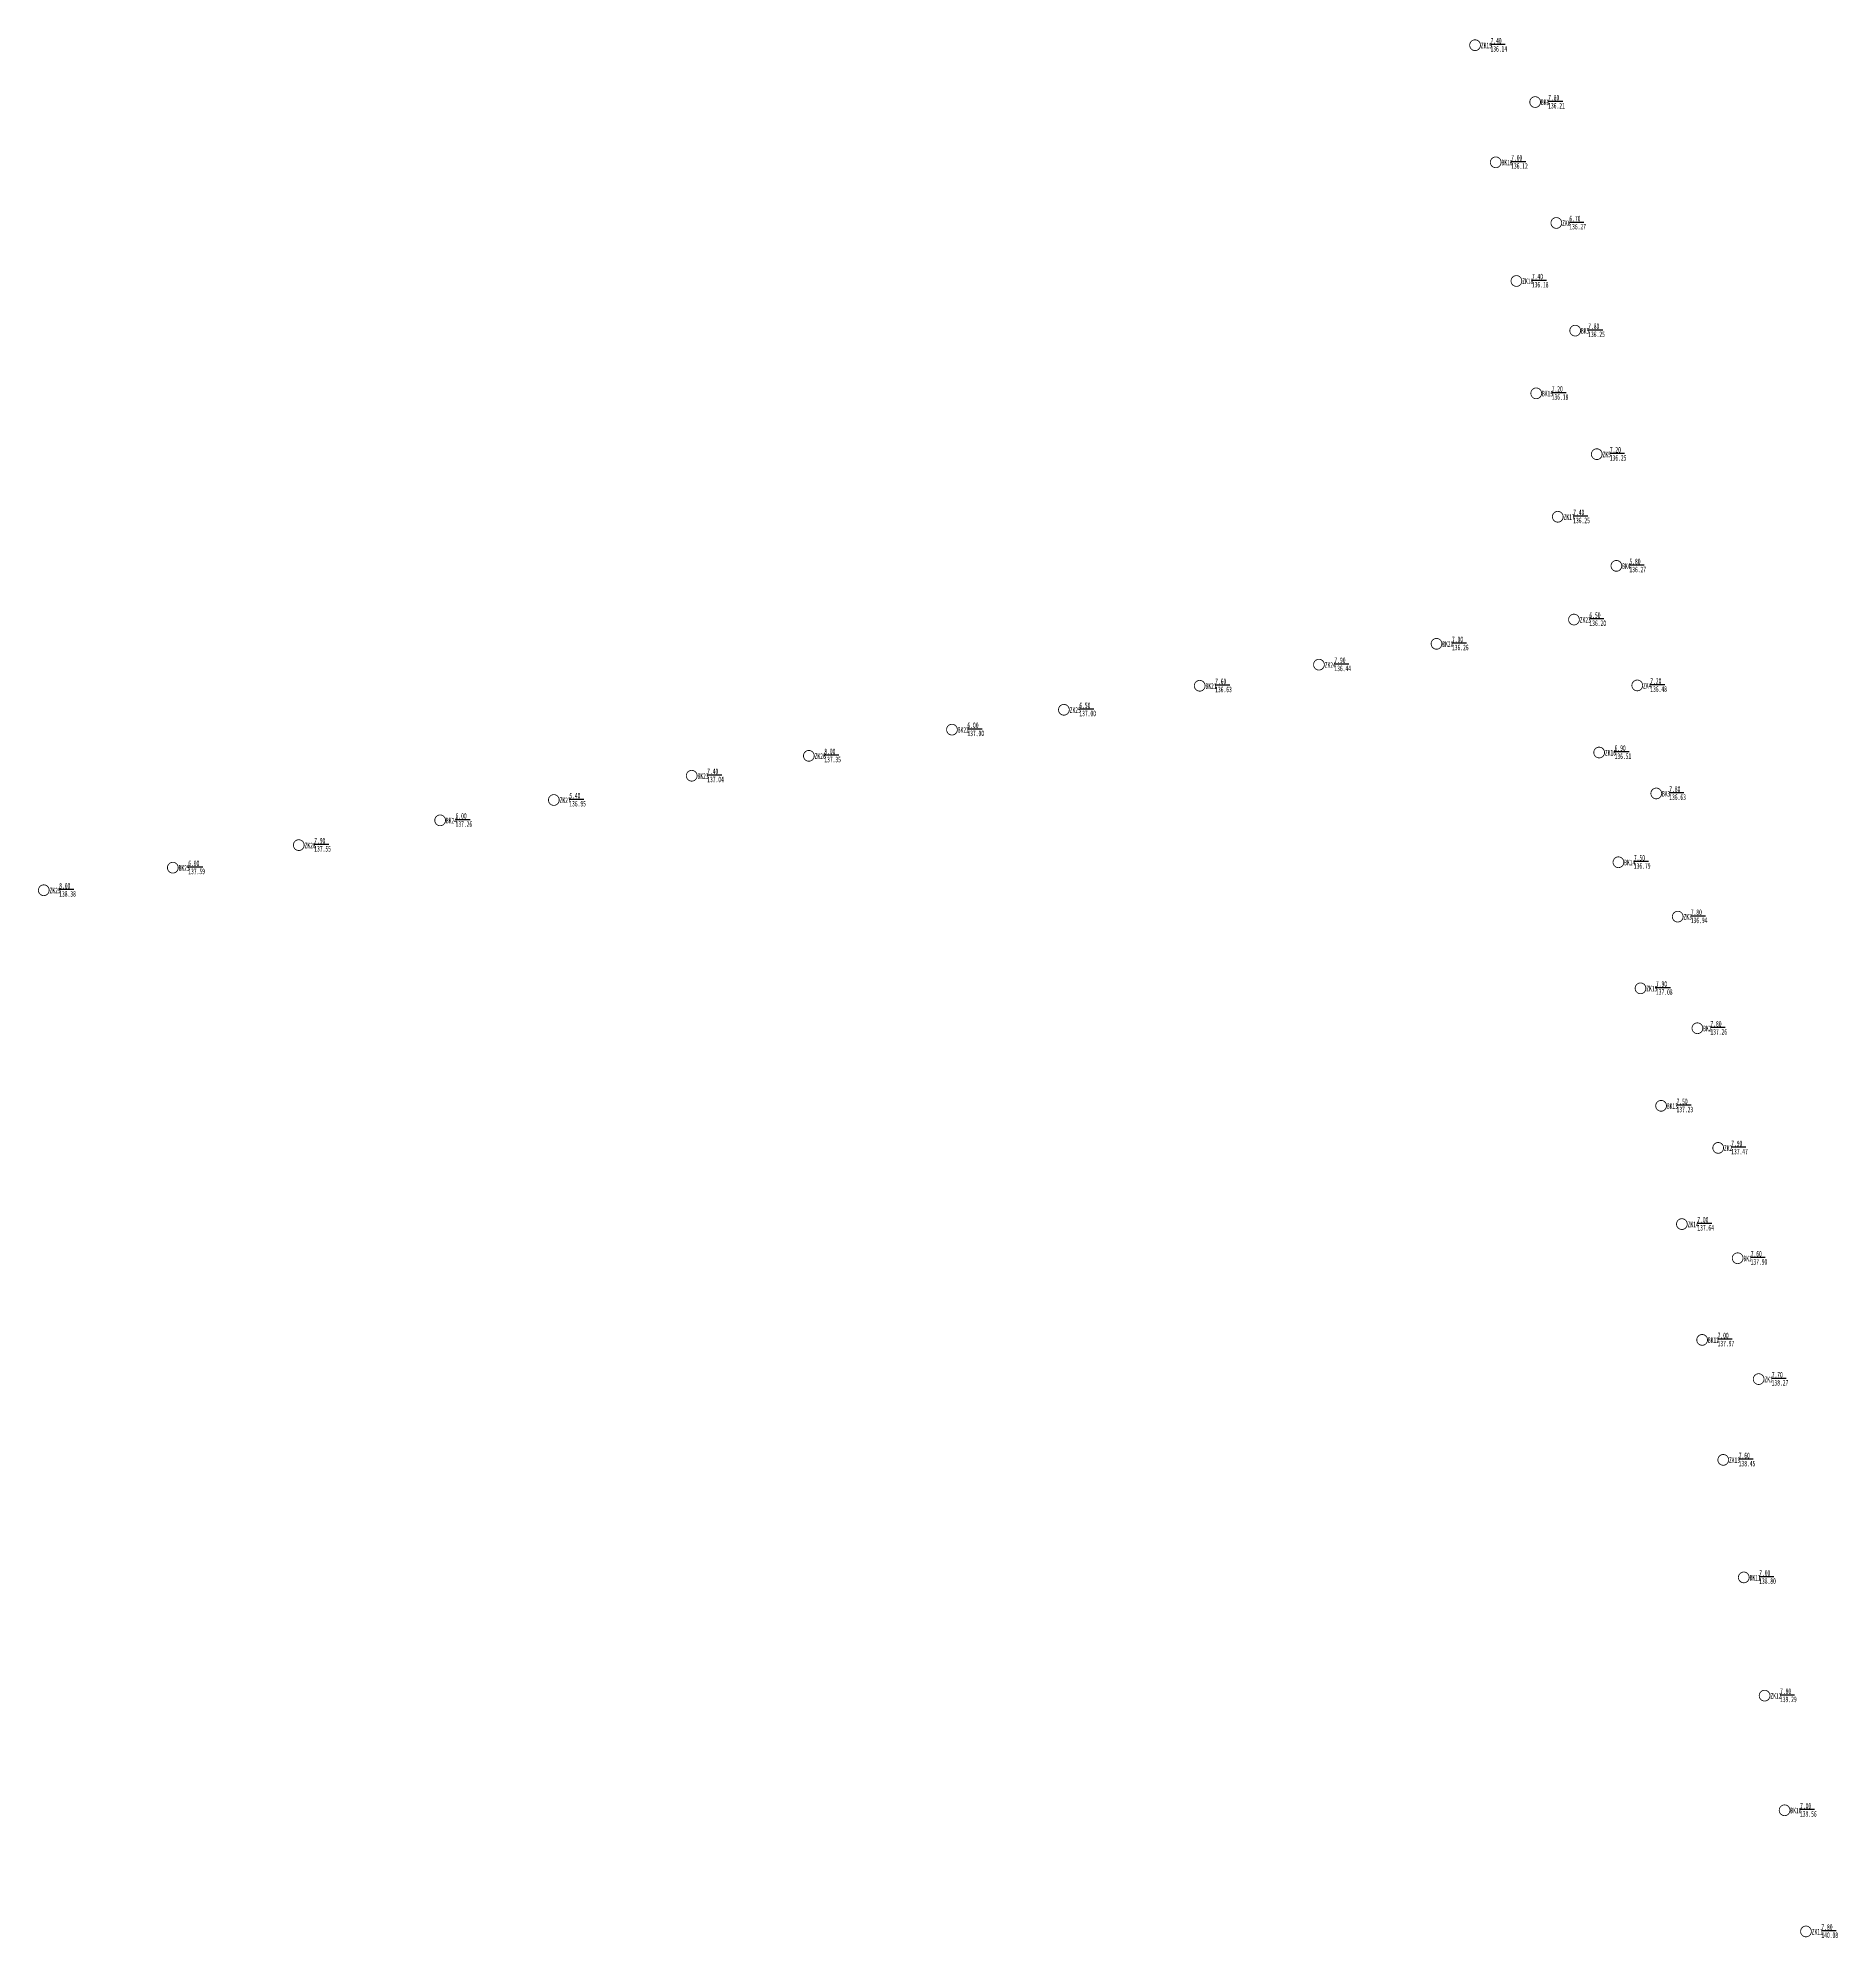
# Model space of a CAD drawing. Header units: millimetres. Extents: x 0 to 2711117, y 0 to 567555.
# Drawn here: x 2710438 to 2711106, y 561807 to 562513 of the extents above; entities that cross this region are included whole.
import ezdxf

# ---------------------------------------------------------------- set-up
doc = ezdxf.new("R2010")
doc.units = ezdxf.units.MM
doc.layers.add('勘察点方案', color=7, linetype='Continuous')
doc.styles.add('勘察孔', font='', dxfattribs={"width": 0.7, "height": 1.75})
doc.styles.get('勘察孔').set_extended_font_data('SimSun')

# ---------------------------------------------------------------- blocks, each defined once
blk = doc.blocks.new('孔_BK1', base_point=(2.15, 2.15))
blk.add_line((7, 2.5), (12.41, 2.5))
at = {"color": 7, "const_width": 0.3}
blk.add_lwpolyline([(2.15, 0.15, 1), (2.15, 4.15, 1), (2.15, 0.15, 1)], format="xyb", dxfattribs=at)
at = {"style": '勘察孔', "width": 0.6}
for s, p in [('BK1', (4.3, 1)), ('7.60', (7, 2.75)), ('137.90', (7, -0.25))]:
    blk.add_text(s, height=2.1, dxfattribs=at).set_placement(p)
blk = doc.blocks.new('孔_BK10', base_point=(2.15, 2.15))
blk.add_line((7.9, 2.5), (13.31, 2.5))
at = {"color": 7, "const_width": 0.3}
blk.add_lwpolyline([(2.15, 0.15, 1), (2.15, 4.15, 1), (2.15, 0.15, 1)], format="xyb", dxfattribs=at)
at = {"style": '勘察孔', "width": 0.6}
for s, p in [('BK10', (4.3, 1)), ('7.00', (7.9, 2.75)), ('139.56', (7.9, -0.25))]:
    blk.add_text(s, height=2.1, dxfattribs=at).set_placement(p)
blk = doc.blocks.new('孔_BK11', base_point=(2.15, 2.15))
blk.add_line((7.9, 2.5), (13.31, 2.5))
at = {"color": 7, "const_width": 0.3}
blk.add_lwpolyline([(2.15, 0.15, 1), (2.15, 4.15, 1), (2.15, 0.15, 1)], format="xyb", dxfattribs=at)
at = {"style": '勘察孔', "width": 0.6}
for s, p in [('BK11', (4.3, 1)), ('7.00', (7.9, 2.75)), ('138.80', (7.9, -0.25))]:
    blk.add_text(s, height=2.1, dxfattribs=at).set_placement(p)
blk = doc.blocks.new('孔_BK12', base_point=(2.15, 2.15))
blk.add_line((7.9, 2.5), (13.31, 2.5))
at = {"color": 7, "const_width": 0.3}
blk.add_lwpolyline([(2.15, 0.15, 1), (2.15, 4.15, 1), (2.15, 0.15, 1)], format="xyb", dxfattribs=at)
at = {"style": '勘察孔', "width": 0.6}
for s, p in [('BK12', (4.3, 1)), ('7.00', (7.9, 2.75)), ('137.97', (7.9, -0.25))]:
    blk.add_text(s, height=2.1, dxfattribs=at).set_placement(p)
blk = doc.blocks.new('孔_BK13', base_point=(2.15, 2.15))
blk.add_line((7.9, 2.5), (13.31, 2.5))
at = {"color": 7, "const_width": 0.3}
blk.add_lwpolyline([(2.15, 0.15, 1), (2.15, 4.15, 1), (2.15, 0.15, 1)], format="xyb", dxfattribs=at)
at = {"style": '勘察孔', "width": 0.6}
for s, p in [('BK13', (4.3, 1)), ('7.50', (7.9, 2.75)), ('137.23', (7.9, -0.25))]:
    blk.add_text(s, height=2.1, dxfattribs=at).set_placement(p)
blk = doc.blocks.new('孔_BK14', base_point=(2.15, 2.15))
blk.add_line((7.9, 2.5), (13.31, 2.5))
at = {"color": 7, "const_width": 0.3}
blk.add_lwpolyline([(2.15, 0.15, 1), (2.15, 4.15, 1), (2.15, 0.15, 1)], format="xyb", dxfattribs=at)
at = {"style": '勘察孔', "width": 0.6}
for s, p in [('BK14', (4.3, 1)), ('7.50', (7.9, 2.75)), ('136.79', (7.9, -0.25))]:
    blk.add_text(s, height=2.1, dxfattribs=at).set_placement(p)
blk = doc.blocks.new('孔_BK15', base_point=(2.15, 2.15))
blk.add_line((7.9, 2.5), (13.31, 2.5))
at = {"color": 7, "const_width": 0.3}
blk.add_lwpolyline([(2.15, 0.15, 1), (2.15, 4.15, 1), (2.15, 0.15, 1)], format="xyb", dxfattribs=at)
at = {"style": '勘察孔', "width": 0.6}
for s, p in [('BK15', (4.3, 1)), ('7.20', (7.9, 2.75)), ('136.18', (7.9, -0.25))]:
    blk.add_text(s, height=2.1, dxfattribs=at).set_placement(p)
blk = doc.blocks.new('孔_BK16', base_point=(2.15, 2.15))
blk.add_line((7.9, 2.5), (13.31, 2.5))
at = {"color": 7, "const_width": 0.3}
blk.add_lwpolyline([(2.15, 0.15, 1), (2.15, 4.15, 1), (2.15, 0.15, 1)], format="xyb", dxfattribs=at)
at = {"style": '勘察孔', "width": 0.6}
for s, p in [('BK16', (4.3, 1)), ('7.00', (7.9, 2.75)), ('136.12', (7.9, -0.25))]:
    blk.add_text(s, height=2.1, dxfattribs=at).set_placement(p)
blk = doc.blocks.new('孔_BK2', base_point=(2.15, 2.15))
blk.add_line((7, 2.5), (12.41, 2.5))
at = {"color": 7, "const_width": 0.3}
blk.add_lwpolyline([(2.15, 0.15, 1), (2.15, 4.15, 1), (2.15, 0.15, 1)], format="xyb", dxfattribs=at)
at = {"style": '勘察孔', "width": 0.6}
for s, p in [('BK2', (4.3, 1)), ('7.80', (7, 2.75)), ('137.26', (7, -0.25))]:
    blk.add_text(s, height=2.1, dxfattribs=at).set_placement(p)
blk = doc.blocks.new('孔_BK20', base_point=(2.15, 2.15))
blk.add_line((7.9, 2.5), (13.31, 2.5))
at = {"color": 7, "const_width": 0.3}
blk.add_lwpolyline([(2.15, 0.15, 1), (2.15, 4.15, 1), (2.15, 0.15, 1)], format="xyb", dxfattribs=at)
at = {"style": '勘察孔', "width": 0.6}
for s, p in [('BK20', (4.3, 1)), ('7.00', (7.9, 2.75)), ('136.26', (7.9, -0.25))]:
    blk.add_text(s, height=2.1, dxfattribs=at).set_placement(p)
blk = doc.blocks.new('孔_BK21', base_point=(2.15, 2.15))
blk.add_line((7.9, 2.5), (13.31, 2.5))
at = {"color": 7, "const_width": 0.3}
blk.add_lwpolyline([(2.15, 0.15, 1), (2.15, 4.15, 1), (2.15, 0.15, 1)], format="xyb", dxfattribs=at)
at = {"style": '勘察孔', "width": 0.6}
for s, p in [('BK21', (4.3, 1)), ('7.60', (7.9, 2.75)), ('136.63', (7.9, -0.25))]:
    blk.add_text(s, height=2.1, dxfattribs=at).set_placement(p)
blk = doc.blocks.new('孔_BK22', base_point=(2.15, 2.15))
blk.add_line((7.9, 2.5), (13.31, 2.5))
at = {"color": 7, "const_width": 0.3}
blk.add_lwpolyline([(2.15, 0.15, 1), (2.15, 4.15, 1), (2.15, 0.15, 1)], format="xyb", dxfattribs=at)
at = {"style": '勘察孔', "width": 0.6}
for s, p in [('BK22', (4.3, 1)), ('6.00', (7.9, 2.75)), ('137.00', (7.9, -0.25))]:
    blk.add_text(s, height=2.1, dxfattribs=at).set_placement(p)
blk = doc.blocks.new('孔_BK23', base_point=(2.15, 2.15))
blk.add_line((7.9, 2.5), (13.31, 2.5))
at = {"color": 7, "const_width": 0.3}
blk.add_lwpolyline([(2.15, 0.15, 1), (2.15, 4.15, 1), (2.15, 0.15, 1)], format="xyb", dxfattribs=at)
at = {"style": '勘察孔', "width": 0.6}
for s, p in [('BK23', (4.3, 1)), ('7.40', (7.9, 2.75)), ('137.04', (7.9, -0.25))]:
    blk.add_text(s, height=2.1, dxfattribs=at).set_placement(p)
blk = doc.blocks.new('孔_BK24', base_point=(2.15, 2.15))
blk.add_line((7.9, 2.5), (13.31, 2.5))
at = {"color": 7, "const_width": 0.3}
blk.add_lwpolyline([(2.15, 0.15, 1), (2.15, 4.15, 1), (2.15, 0.15, 1)], format="xyb", dxfattribs=at)
at = {"style": '勘察孔', "width": 0.6}
for s, p in [('BK24', (4.3, 1)), ('6.00', (7.9, 2.75)), ('137.26', (7.9, -0.25))]:
    blk.add_text(s, height=2.1, dxfattribs=at).set_placement(p)
blk = doc.blocks.new('孔_BK25', base_point=(2.15, 2.15))
blk.add_line((7.9, 2.5), (13.31, 2.5))
at = {"color": 7, "const_width": 0.3}
blk.add_lwpolyline([(2.15, 0.15, 1), (2.15, 4.15, 1), (2.15, 0.15, 1)], format="xyb", dxfattribs=at)
at = {"style": '勘察孔', "width": 0.6}
for s, p in [('BK25', (4.3, 1)), ('6.00', (7.9, 2.75)), ('137.59', (7.9, -0.25))]:
    blk.add_text(s, height=2.1, dxfattribs=at).set_placement(p)
blk = doc.blocks.new('孔_BK3', base_point=(2.15, 2.15))
blk.add_line((7, 2.5), (12.41, 2.5))
at = {"color": 7, "const_width": 0.3}
blk.add_lwpolyline([(2.15, 0.15, 1), (2.15, 4.15, 1), (2.15, 0.15, 1)], format="xyb", dxfattribs=at)
at = {"style": '勘察孔', "width": 0.6}
for s, p in [('BK3', (4.3, 1)), ('7.80', (7, 2.75)), ('136.63', (7, -0.25))]:
    blk.add_text(s, height=2.1, dxfattribs=at).set_placement(p)
blk = doc.blocks.new('孔_BK4', base_point=(2.15, 2.15))
blk.add_line((7, 2.5), (12.41, 2.5))
at = {"color": 7, "const_width": 0.3}
blk.add_lwpolyline([(2.15, 0.15, 1), (2.15, 4.15, 1), (2.15, 0.15, 1)], format="xyb", dxfattribs=at)
at = {"style": '勘察孔', "width": 0.6}
for s, p in [('BK4', (4.3, 1)), ('5.80', (7, 2.75)), ('136.27', (7, -0.25))]:
    blk.add_text(s, height=2.1, dxfattribs=at).set_placement(p)
blk = doc.blocks.new('孔_BK5', base_point=(2.15, 2.15))
blk.add_line((7, 2.5), (12.41, 2.5))
at = {"color": 7, "const_width": 0.3}
blk.add_lwpolyline([(2.15, 0.15, 1), (2.15, 4.15, 1), (2.15, 0.15, 1)], format="xyb", dxfattribs=at)
at = {"style": '勘察孔', "width": 0.6}
for s, p in [('BK5', (4.3, 1)), ('7.80', (7, 2.75)), ('136.25', (7, -0.25))]:
    blk.add_text(s, height=2.1, dxfattribs=at).set_placement(p)
blk = doc.blocks.new('孔_BK6', base_point=(2.15, 2.15))
blk.add_line((7, 2.5), (12.41, 2.5))
at = {"color": 7, "const_width": 0.3}
blk.add_lwpolyline([(2.15, 0.15, 1), (2.15, 4.15, 1), (2.15, 0.15, 1)], format="xyb", dxfattribs=at)
at = {"style": '勘察孔', "width": 0.6}
for s, p in [('BK6', (4.3, 1)), ('7.80', (7, 2.75)), ('136.21', (7, -0.25))]:
    blk.add_text(s, height=2.1, dxfattribs=at).set_placement(p)
blk = doc.blocks.new('孔_ZK1', base_point=(2.15, 2.15))
blk.add_line((7, 2.5), (12.41, 2.5))
at = {"color": 7, "const_width": 0.3}
blk.add_lwpolyline([(2.15, 0.15, 1), (2.15, 4.15, 1), (2.15, 0.15, 1)], format="xyb", dxfattribs=at)
at = {"style": '勘察孔', "width": 0.6}
for s, p in [('ZK1', (4.3, 1)), ('7.70', (7, 2.75)), ('138.27', (7, -0.25))]:
    blk.add_text(s, height=2.1, dxfattribs=at).set_placement(p)
blk = doc.blocks.new('孔_ZK11', base_point=(2.15, 2.15))
blk.add_line((7.9, 2.5), (13.31, 2.5))
at = {"color": 7, "const_width": 0.3}
blk.add_lwpolyline([(2.15, 0.15, 1), (2.15, 4.15, 1), (2.15, 0.15, 1)], format="xyb", dxfattribs=at)
at = {"style": '勘察孔', "width": 0.6}
for s, p in [('ZK11', (4.3, 1)), ('7.80', (7.9, 2.75)), ('140.08', (7.9, -0.25))]:
    blk.add_text(s, height=2.1, dxfattribs=at).set_placement(p)
blk = doc.blocks.new('孔_ZK12', base_point=(2.15, 2.15))
blk.add_line((7.9, 2.5), (13.31, 2.5))
at = {"color": 7, "const_width": 0.3}
blk.add_lwpolyline([(2.15, 0.15, 1), (2.15, 4.15, 1), (2.15, 0.15, 1)], format="xyb", dxfattribs=at)
at = {"style": '勘察孔', "width": 0.6}
for s, p in [('ZK12', (4.3, 1)), ('7.80', (7.9, 2.75)), ('139.29', (7.9, -0.25))]:
    blk.add_text(s, height=2.1, dxfattribs=at).set_placement(p)
blk = doc.blocks.new('孔_ZK13', base_point=(2.15, 2.15))
blk.add_line((7.9, 2.5), (13.31, 2.5))
at = {"color": 7, "const_width": 0.3}
blk.add_lwpolyline([(2.15, 0.15, 1), (2.15, 4.15, 1), (2.15, 0.15, 1)], format="xyb", dxfattribs=at)
at = {"style": '勘察孔', "width": 0.6}
for s, p in [('ZK13', (4.3, 1)), ('7.60', (7.9, 2.75)), ('138.45', (7.9, -0.25))]:
    blk.add_text(s, height=2.1, dxfattribs=at).set_placement(p)
blk = doc.blocks.new('孔_ZK14', base_point=(2.15, 2.15))
blk.add_line((7.9, 2.5), (13.31, 2.5))
at = {"color": 7, "const_width": 0.3}
blk.add_lwpolyline([(2.15, 0.15, 1), (2.15, 4.15, 1), (2.15, 0.15, 1)], format="xyb", dxfattribs=at)
at = {"style": '勘察孔', "width": 0.6}
for s, p in [('ZK14', (4.3, 1)), ('7.00', (7.9, 2.75)), ('137.64', (7.9, -0.25))]:
    blk.add_text(s, height=2.1, dxfattribs=at).set_placement(p)
blk = doc.blocks.new('孔_ZK15', base_point=(2.15, 2.15))
blk.add_line((7.9, 2.5), (13.31, 2.5))
at = {"color": 7, "const_width": 0.3}
blk.add_lwpolyline([(2.15, 0.15, 1), (2.15, 4.15, 1), (2.15, 0.15, 1)], format="xyb", dxfattribs=at)
at = {"style": '勘察孔', "width": 0.6}
for s, p in [('ZK15', (4.3, 1)), ('7.90', (7.9, 2.75)), ('137.08', (7.9, -0.25))]:
    blk.add_text(s, height=2.1, dxfattribs=at).set_placement(p)
blk = doc.blocks.new('孔_ZK16', base_point=(2.15, 2.15))
blk.add_line((7.9, 2.5), (13.31, 2.5))
at = {"color": 7, "const_width": 0.3}
blk.add_lwpolyline([(2.15, 0.15, 1), (2.15, 4.15, 1), (2.15, 0.15, 1)], format="xyb", dxfattribs=at)
at = {"style": '勘察孔', "width": 0.6}
for s, p in [('ZK16', (4.3, 1)), ('6.90', (7.9, 2.75)), ('136.51', (7.9, -0.25))]:
    blk.add_text(s, height=2.1, dxfattribs=at).set_placement(p)
blk = doc.blocks.new('孔_ZK17', base_point=(2.15, 2.15))
blk.add_line((7.9, 2.5), (13.31, 2.5))
at = {"color": 7, "const_width": 0.3}
blk.add_lwpolyline([(2.15, 0.15, 1), (2.15, 4.15, 1), (2.15, 0.15, 1)], format="xyb", dxfattribs=at)
at = {"style": '勘察孔', "width": 0.6}
for s, p in [('ZK17', (4.3, 1)), ('7.40', (7.9, 2.75)), ('136.25', (7.9, -0.25))]:
    blk.add_text(s, height=2.1, dxfattribs=at).set_placement(p)
blk = doc.blocks.new('孔_ZK18', base_point=(2.15, 2.15))
blk.add_line((7.9, 2.5), (13.31, 2.5))
at = {"color": 7, "const_width": 0.3}
blk.add_lwpolyline([(2.15, 0.15, 1), (2.15, 4.15, 1), (2.15, 0.15, 1)], format="xyb", dxfattribs=at)
at = {"style": '勘察孔', "width": 0.6}
for s, p in [('ZK18', (4.3, 1)), ('7.40', (7.9, 2.75)), ('136.18', (7.9, -0.25))]:
    blk.add_text(s, height=2.1, dxfattribs=at).set_placement(p)
blk = doc.blocks.new('孔_ZK19', base_point=(2.15, 2.15))
blk.add_line((7.9, 2.5), (13.31, 2.5))
at = {"color": 7, "const_width": 0.3}
blk.add_lwpolyline([(2.15, 0.15, 1), (2.15, 4.15, 1), (2.15, 0.15, 1)], format="xyb", dxfattribs=at)
at = {"style": '勘察孔', "width": 0.6}
for s, p in [('ZK19', (4.3, 1)), ('7.40', (7.9, 2.75)), ('136.14', (7.9, -0.25))]:
    blk.add_text(s, height=2.1, dxfattribs=at).set_placement(p)
blk = doc.blocks.new('孔_ZK2', base_point=(2.15, 2.15))
blk.add_line((7, 2.5), (12.41, 2.5))
at = {"color": 7, "const_width": 0.3}
blk.add_lwpolyline([(2.15, 0.15, 1), (2.15, 4.15, 1), (2.15, 0.15, 1)], format="xyb", dxfattribs=at)
at = {"style": '勘察孔', "width": 0.6}
for s, p in [('ZK2', (4.3, 1)), ('7.90', (7, 2.75)), ('137.47', (7, -0.25))]:
    blk.add_text(s, height=2.1, dxfattribs=at).set_placement(p)
blk = doc.blocks.new('孔_ZK23', base_point=(2.15, 2.15))
blk.add_line((7.9, 2.5), (13.31, 2.5))
at = {"color": 7, "const_width": 0.3}
blk.add_lwpolyline([(2.15, 0.15, 1), (2.15, 4.15, 1), (2.15, 0.15, 1)], format="xyb", dxfattribs=at)
at = {"style": '勘察孔', "width": 0.6}
for s, p in [('ZK23', (4.3, 1)), ('6.50', (7.9, 2.75)), ('136.20', (7.9, -0.25))]:
    blk.add_text(s, height=2.1, dxfattribs=at).set_placement(p)
blk = doc.blocks.new('孔_ZK24', base_point=(2.15, 2.15))
blk.add_line((7.9, 2.5), (13.31, 2.5))
at = {"color": 7, "const_width": 0.3}
blk.add_lwpolyline([(2.15, 0.15, 1), (2.15, 4.15, 1), (2.15, 0.15, 1)], format="xyb", dxfattribs=at)
at = {"style": '勘察孔', "width": 0.6}
for s, p in [('ZK24', (4.3, 1)), ('7.90', (7.9, 2.75)), ('136.44', (7.9, -0.25))]:
    blk.add_text(s, height=2.1, dxfattribs=at).set_placement(p)
blk = doc.blocks.new('孔_ZK25', base_point=(2.15, 2.15))
blk.add_line((7.9, 2.5), (13.31, 2.5))
at = {"color": 7, "const_width": 0.3}
blk.add_lwpolyline([(2.15, 0.15, 1), (2.15, 4.15, 1), (2.15, 0.15, 1)], format="xyb", dxfattribs=at)
at = {"style": '勘察孔', "width": 0.6}
for s, p in [('ZK25', (4.3, 1)), ('6.50', (7.9, 2.75)), ('137.00', (7.9, -0.25))]:
    blk.add_text(s, height=2.1, dxfattribs=at).set_placement(p)
blk = doc.blocks.new('孔_ZK26', base_point=(2.15, 2.15))
blk.add_line((7.9, 2.5), (13.31, 2.5))
at = {"color": 7, "const_width": 0.3}
blk.add_lwpolyline([(2.15, 0.15, 1), (2.15, 4.15, 1), (2.15, 0.15, 1)], format="xyb", dxfattribs=at)
at = {"style": '勘察孔', "width": 0.6}
for s, p in [('ZK26', (4.3, 1)), ('8.00', (7.9, 2.75)), ('137.35', (7.9, -0.25))]:
    blk.add_text(s, height=2.1, dxfattribs=at).set_placement(p)
blk = doc.blocks.new('孔_ZK27', base_point=(2.15, 2.15))
blk.add_line((7.9, 2.5), (13.31, 2.5))
at = {"color": 7, "const_width": 0.3}
blk.add_lwpolyline([(2.15, 0.15, 1), (2.15, 4.15, 1), (2.15, 0.15, 1)], format="xyb", dxfattribs=at)
at = {"style": '勘察孔', "width": 0.6}
for s, p in [('ZK27', (4.3, 1)), ('5.40', (7.9, 2.75)), ('136.95', (7.9, -0.25))]:
    blk.add_text(s, height=2.1, dxfattribs=at).set_placement(p)
blk = doc.blocks.new('孔_ZK28', base_point=(2.15, 2.15))
blk.add_line((7.9, 2.5), (13.31, 2.5))
at = {"color": 7, "const_width": 0.3}
blk.add_lwpolyline([(2.15, 0.15, 1), (2.15, 4.15, 1), (2.15, 0.15, 1)], format="xyb", dxfattribs=at)
at = {"style": '勘察孔', "width": 0.6}
for s, p in [('ZK28', (4.3, 1)), ('7.90', (7.9, 2.75)), ('137.55', (7.9, -0.25))]:
    blk.add_text(s, height=2.1, dxfattribs=at).set_placement(p)
blk = doc.blocks.new('孔_ZK29', base_point=(2.15, 2.15))
blk.add_line((7.9, 2.5), (13.31, 2.5))
at = {"color": 7, "const_width": 0.3}
blk.add_lwpolyline([(2.15, 0.15, 1), (2.15, 4.15, 1), (2.15, 0.15, 1)], format="xyb", dxfattribs=at)
at = {"style": '勘察孔', "width": 0.6}
for s, p in [('ZK29', (4.3, 1)), ('8.00', (7.9, 2.75)), ('138.38', (7.9, -0.25))]:
    blk.add_text(s, height=2.1, dxfattribs=at).set_placement(p)
blk = doc.blocks.new('孔_ZK3', base_point=(2.15, 2.15))
blk.add_line((7, 2.5), (12.41, 2.5))
at = {"color": 7, "const_width": 0.3}
blk.add_lwpolyline([(2.15, 0.15, 1), (2.15, 4.15, 1), (2.15, 0.15, 1)], format="xyb", dxfattribs=at)
at = {"style": '勘察孔', "width": 0.6}
for s, p in [('ZK3', (4.3, 1)), ('7.80', (7, 2.75)), ('136.94', (7, -0.25))]:
    blk.add_text(s, height=2.1, dxfattribs=at).set_placement(p)
blk = doc.blocks.new('孔_ZK4', base_point=(2.15, 2.15))
blk.add_line((7, 2.5), (12.41, 2.5))
at = {"color": 7, "const_width": 0.3}
blk.add_lwpolyline([(2.15, 0.15, 1), (2.15, 4.15, 1), (2.15, 0.15, 1)], format="xyb", dxfattribs=at)
at = {"style": '勘察孔', "width": 0.6}
for s, p in [('ZK4', (4.3, 1)), ('7.20', (7, 2.75)), ('136.48', (7, -0.25))]:
    blk.add_text(s, height=2.1, dxfattribs=at).set_placement(p)
blk = doc.blocks.new('孔_ZK5', base_point=(2.15, 2.15))
blk.add_line((7, 2.5), (12.41, 2.5))
at = {"color": 7, "const_width": 0.3}
blk.add_lwpolyline([(2.15, 0.15, 1), (2.15, 4.15, 1), (2.15, 0.15, 1)], format="xyb", dxfattribs=at)
at = {"style": '勘察孔', "width": 0.6}
for s, p in [('ZK5', (4.3, 1)), ('7.20', (7, 2.75)), ('136.25', (7, -0.25))]:
    blk.add_text(s, height=2.1, dxfattribs=at).set_placement(p)
blk = doc.blocks.new('孔_ZK6', base_point=(2.15, 2.15))
blk.add_line((7, 2.5), (12.41, 2.5))
at = {"color": 7, "const_width": 0.3}
blk.add_lwpolyline([(2.15, 0.15, 1), (2.15, 4.15, 1), (2.15, 0.15, 1)], format="xyb", dxfattribs=at)
at = {"style": '勘察孔', "width": 0.6}
for s, p in [('ZK6', (4.3, 1)), ('6.70', (7, 2.75)), ('136.27', (7, -0.25))]:
    blk.add_text(s, height=2.1, dxfattribs=at).set_placement(p)

msp = doc.modelspace()

# ---------------------------------------------------------------- block references
at = {"layer": '勘察点方案'}
for name, p in [('孔_ZK19', (2710971.86, 562510.29)), ('孔_BK6', (2710994.19, 562489.17)), ('孔_BK16', (2710979.54, 562466.78)), ('孔_ZK6', (2711002.06, 562444.25)), ('孔_ZK18', (2710987.23, 562422.69)), ('孔_BK5', (2711009.07, 562404.25)), ('孔_BK15', (2710994.59, 562380.95)), ('孔_ZK5', (2711017.09, 562358.35)), ('孔_ZK17', (2711002.6, 562335.1)), ('孔_BK4', (2711024.38, 562316.86)), ('孔_ZK23', (2711008.61, 562296.91)), ('孔_BK20', (2710957.54, 562287.9)), ('孔_ZK24', (2710913.85, 562280.15)), ('孔_BK21', (2710869.55, 562272.31)), ('孔_ZK4', (2711032.13, 562272.44)), ('孔_ZK25', (2710819.08, 562263.39)), ('孔_BK22', (2710777.49, 562256.01)), ('孔_ZK26', (2710724.31, 562246.28)), ('孔_ZK16', (2711017.97, 562247.51)), ('孔_BK23', (2710680.79, 562238.88)), ('孔_ZK27', (2710629.55, 562229.87)), ('孔_BK3', (2711039.19, 562232.31)), ('孔_BK24', (2710587.3, 562222.32)), ('孔_ZK28', (2710534.78, 562213.11)), ('孔_BK25', (2710487.97, 562204.72)), ('孔_BK14', (2711025.13, 562206.75)), ('孔_ZK29', (2710440.02, 562196.35)), ('孔_ZK3', (2711047.17, 562186.54)), ('孔_ZK15', (2711033.34, 562159.91)), ('孔_BK2', (2711054.48, 562145.08)), ('孔_BK13', (2711040.99, 562116.26)), ('孔_ZK2', (2711062.2, 562100.63)), ('孔_ZK14', (2711048.71, 562072.32)), ('孔_BK1', (2711069.44, 562059.64)), ('孔_BK12', (2711056.24, 562029.3)), ('孔_ZK1', (2711077.24, 562014.73)), ('孔_ZK13', (2711064.08, 561984.72)), ('孔_BK11', (2711071.71, 561941.06)), ('孔_ZK12', (2711079.45, 561897.13)), ('孔_BK10', (2711086.88, 561854.55)), ('孔_ZK11', (2711094.82, 561809.53))]:
    msp.add_blockref(name, p, dxfattribs=at)

doc.saveas('drawing.dxf')
